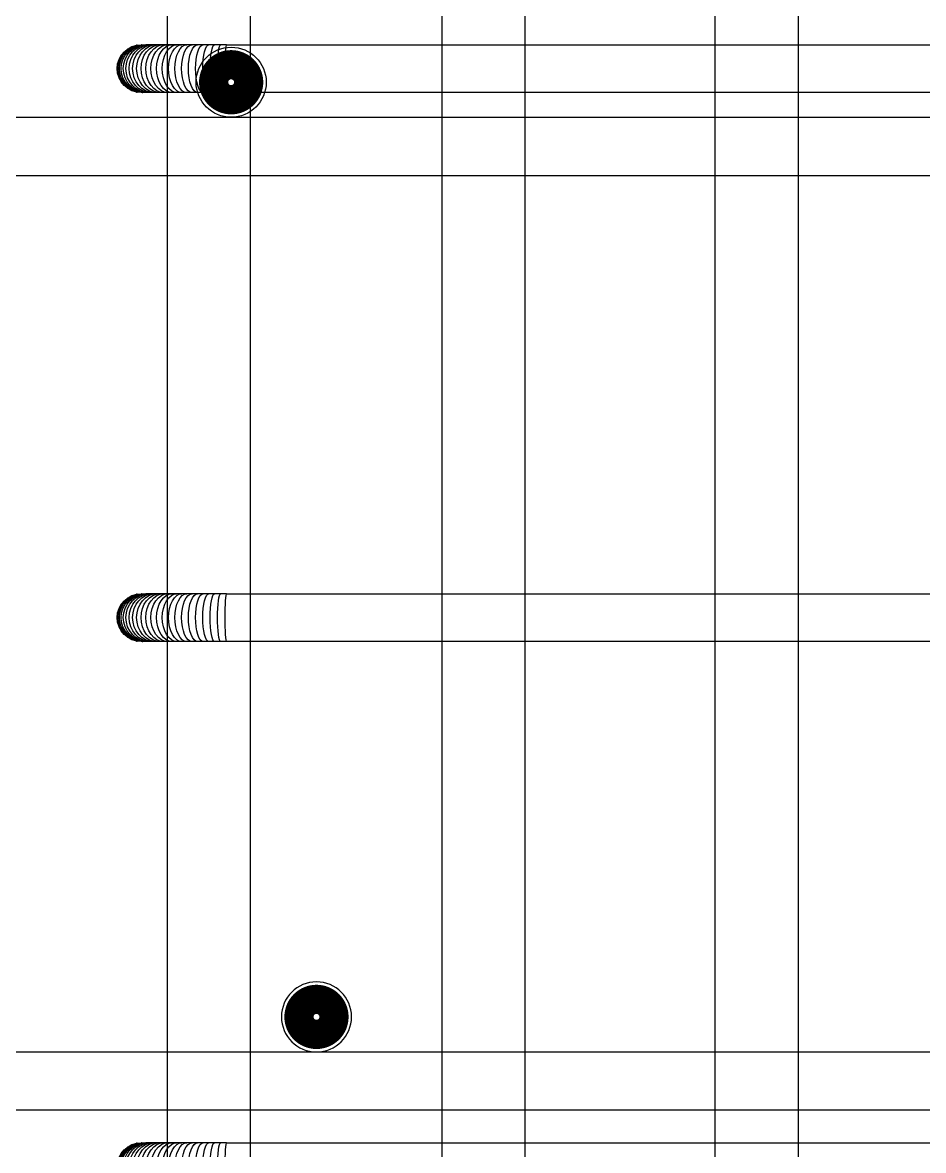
# Model space of a CAD drawing. Header units: inches. Extents: x 31 to 716, y 21 to 143.
# Drawn here: x 270.709 to 272.277, y 77.829 to 79.791 of the extents above; entities that cross this region are included whole.
import ezdxf

# ---------------------------------------------------------------- set-up
doc = ezdxf.new("R2010")
doc.units = ezdxf.units.IN
doc.header["$MEASUREMENT"] = 0
for name, color, linetype in [('INNO-RFT-Y', 2, 'Continuous'), ('S-BARS-C2', 142, 'Continuous'), ('S-BARS-ELEV-BOT', 8, 'Continuous')]:
    doc.layers.add(name, color=color, linetype=linetype)

# ---------------------------------------------------------------- blocks, each defined once
blk = doc.blocks.new('rebar red 2')
at = {"color": 1}
for p, q in [((-52.24558, -96.55395), (-52.24491, -96.5527)), ((-52.24551, -96.55395), (-52.24485, -96.5527)), ((-52.24529, -96.55395), (-52.24463, -96.5527)), ((-52.24493, -96.55395), (-52.24427, -96.5527)), ((-52.24491, -96.5527), (-52.24402, -96.55161)), ((-52.24485, -96.5527), (-52.24395, -96.55161)), ((-52.24463, -96.5527), (-52.24374, -96.55161)), ((-52.24442, -96.55395), (-52.24378, -96.5527)), ((-52.24427, -96.5527), (-52.2434, -96.55161)), ((-52.24402, -96.55161), (-52.24395, -96.55161)), ((-52.24395, -96.55161), (-52.24293, -96.55072)), ((-52.24378, -96.5527), (-52.24291, -96.55161)), ((-52.24377, -96.55395), (-52.24314, -96.5527)), ((-52.24374, -96.55161), (-52.24266, -96.55072)), ((-52.2434, -96.55161), (-52.24233, -96.55072)), ((-52.24314, -96.5527), (-52.24229, -96.55161)), ((-52.24298, -96.55395), (-52.24237, -96.5527)), ((-52.24293, -96.55072), (-52.24286, -96.55072)), ((-52.24291, -96.55161), (-52.24186, -96.55072)), ((-52.24286, -96.55072), (-52.24169, -96.55005)), ((-52.24266, -96.55072), (-52.24143, -96.55005)), ((-52.24237, -96.5527), (-52.24154, -96.55161)), ((-52.24233, -96.55072), (-52.24111, -96.55005)), ((-52.24229, -96.55161), (-52.24126, -96.55072)), ((-52.24206, -96.55395), (-52.24146, -96.5527)), ((-52.24186, -96.55072), (-52.24066, -96.55005)), ((-52.24169, -96.55005), (-52.24162, -96.55005)), ((-52.24162, -96.55005), (-52.24034, -96.54964)), ((-52.24154, -96.55161), (-52.24053, -96.55072)), ((-52.24146, -96.5527), (-52.24066, -96.55161)), ((-52.24143, -96.55005), (-52.24009, -96.54964)), ((-52.24126, -96.55072), (-52.24008, -96.55005)), ((-52.24111, -96.55005), (-52.23978, -96.54964)), ((-52.24101, -96.55395), (-52.24043, -96.5527)), ((-52.24066, -96.55005), (-52.23935, -96.54964)), ((-52.24066, -96.55161), (-52.23968, -96.55072)), ((-52.24053, -96.55072), (-52.23939, -96.55005)), ((-52.24043, -96.5527), (-52.23966, -96.55161)), ((-52.24009, -96.54964), (-52.24034, -96.54964)), ((-52.24009, -96.54964), (-52.23978, -96.54964)), ((-52.24008, -96.55005), (-52.2388, -96.54964)), ((-52.23983, -96.55395), (-52.23927, -96.5527)), ((-52.23978, -96.54964), (-52.23893, -96.54951)), ((-52.23978, -96.54964), (-52.23935, -96.54964)), ((-52.23968, -96.55072), (-52.23857, -96.55005)), ((-52.23966, -96.55161), (-52.23871, -96.55072)), ((-52.23939, -96.55005), (-52.23814, -96.54964)), ((-52.23935, -96.54964), (-52.23893, -96.54951)), ((-52.23927, -96.5527), (-52.23853, -96.55161)), ((-52.23888, -96.54951), (-52.23893, -96.54951)), ((-52.23893, -96.54951), (-52.2389, -96.54951)), ((-52.2389, -96.54951), (-52.23888, -96.54951)), ((-52.23882, -96.54952), (-52.23888, -96.54951)), ((-52.23882, -96.54952), (-52.2387, -96.54951)), ((-52.2388, -96.54964), (-52.23747, -96.54951)), ((-52.23871, -96.55072), (-52.23763, -96.55005)), ((-52.2387, -96.54951), (-52.23747, -96.54951)), ((-52.23857, -96.55005), (-52.23736, -96.54964)), ((-52.23853, -96.55161), (-52.23762, -96.55072)), ((-52.23853, -96.55395), (-52.238, -96.5527)), ((-52.23814, -96.54964), (-52.23684, -96.54951)), ((-52.238, -96.5527), (-52.23729, -96.55161)), ((-52.23763, -96.55005), (-52.23647, -96.54964)), ((-52.23762, -96.55072), (-52.23659, -96.55005)), ((-52.23684, -96.54951), (-52.23747, -96.54951)), ((-52.23736, -96.54964), (-52.2361, -96.54951)), ((-52.23729, -96.55161), (-52.23642, -96.55072)), ((-52.23711, -96.55395), (-52.23661, -96.5527)), ((-52.2361, -96.54951), (-52.23684, -96.54951)), ((-52.23661, -96.5527), (-52.23594, -96.55161)), ((-52.23659, -96.55005), (-52.23547, -96.54964)), ((-52.23647, -96.54964), (-52.23525, -96.54951)), ((-52.23642, -96.55072), (-52.23544, -96.55005)), ((-52.23525, -96.54951), (-52.2361, -96.54951)), ((-52.23594, -96.55161), (-52.23512, -96.55072)), ((-52.23558, -96.55395), (-52.23511, -96.5527)), ((-52.23547, -96.54964), (-52.2343, -96.54951)), ((-52.23544, -96.55005), (-52.23436, -96.54964)), ((-52.2343, -96.54951), (-52.23525, -96.54951)), ((-52.23512, -96.55072), (-52.23418, -96.55005)), ((-52.23511, -96.5527), (-52.23448, -96.55161)), ((-52.23448, -96.55161), (-52.23371, -96.55072)), ((-52.23436, -96.54964), (-52.23325, -96.54951)), ((-52.23325, -96.54951), (-52.2343, -96.54951)), ((-52.23418, -96.55005), (-52.23317, -96.54964)), ((-52.23395, -96.55395), (-52.23351, -96.5527)), ((-52.23371, -96.55072), (-52.23283, -96.55005)), ((-52.23351, -96.5527), (-52.23292, -96.55161)), ((-52.23211, -96.54951), (-52.23325, -96.54951)), ((-52.23317, -96.54964), (-52.23211, -96.54951)), ((-52.23292, -96.55161), (-52.2322, -96.55072)), ((-52.23283, -96.55005), (-52.23187, -96.54964)), ((-52.23222, -96.55395), (-52.23182, -96.5527)), ((-52.2322, -96.55072), (-52.23138, -96.55005)), ((-52.23088, -96.54951), (-52.23211, -96.54951)), ((-52.23187, -96.54964), (-52.23088, -96.54951)), ((-52.23182, -96.5527), (-52.23127, -96.55161)), ((-52.23138, -96.55005), (-52.23049, -96.54964)), ((-52.23127, -96.55161), (-52.23061, -96.55072)), ((-52.22957, -96.54951), (-52.23088, -96.54951)), ((-52.23061, -96.55072), (-52.22985, -96.55005)), ((-52.23049, -96.54964), (-52.22957, -96.54951)), ((-52.23041, -96.55395), (-52.23004, -96.5527)), ((-52.23004, -96.5527), (-52.22954, -96.55161)), ((-52.22985, -96.55005), (-52.22903, -96.54964)), ((-52.22817, -96.54951), (-52.22957, -96.54951)), ((-52.22954, -96.55161), (-52.22893, -96.55072)), ((-52.22903, -96.54964), (-52.22817, -96.54951)), ((-52.22893, -96.55072), (-52.22824, -96.55005)), ((-52.22851, -96.55395), (-52.22818, -96.5527)), ((-52.22824, -96.55005), (-52.22749, -96.54964)), ((-52.22818, -96.5527), (-52.22773, -96.55161)), ((-52.22671, -96.54951), (-52.22817, -96.54951)), ((-52.22773, -96.55161), (-52.22718, -96.55072)), ((-52.22749, -96.54964), (-52.22671, -96.54951)), ((-52.22718, -96.55072), (-52.22656, -96.55005)), ((-52.22518, -96.54951), (-52.22671, -96.54951)), ((-52.22656, -96.55005), (-52.22589, -96.54964)), ((-52.22654, -96.55395), (-52.22624, -96.5527)), ((-52.22624, -96.5527), (-52.22585, -96.55161)), ((-52.22589, -96.54964), (-52.22518, -96.54951)), ((-52.22585, -96.55161), (-52.22537, -96.55072)), ((-52.22537, -96.55072), (-52.22481, -96.55005)), ((-52.2236, -96.54951), (-52.22518, -96.54951)), ((-52.22481, -96.55005), (-52.22422, -96.54964)), ((-52.2245, -96.55395), (-52.22425, -96.5527)), ((-52.22425, -96.5527), (-52.22391, -96.55161)), ((-52.22422, -96.54964), (-52.2236, -96.54951)), ((-52.22391, -96.55161), (-52.22349, -96.55072)), ((-52.22196, -96.54951), (-52.2236, -96.54951)), ((-52.22349, -96.55072), (-52.22301, -96.55005)), ((-52.22301, -96.55005), (-52.22249, -96.54964)), ((-52.22249, -96.54964), (-52.22196, -96.54951)), ((-52.22241, -96.55395), (-52.2222, -96.5527)), ((-52.2222, -96.5527), (-52.22191, -96.55161)), ((-52.22027, -96.54951), (-52.22196, -96.54951)), ((-52.22191, -96.55161), (-52.22156, -96.55072)), ((-52.22156, -96.55072), (-52.22116, -96.55005)), ((-52.22116, -96.55005), (-52.22072, -96.54964)), ((-52.22072, -96.54964), (-52.22027, -96.54951)), ((-52.21855, -96.54951), (-52.22027, -96.54951)), ((-52.22027, -96.55395), (-52.2201, -96.5527)), ((-52.2201, -96.5527), (-52.21987, -96.55161)), ((-52.21987, -96.55161), (-52.21959, -96.55072)), ((-52.21959, -96.55072), (-52.21926, -96.55005)), ((-52.21926, -96.55005), (-52.21891, -96.54964)), ((-52.21891, -96.54964), (-52.21855, -96.54951)), ((-52.2168, -96.54951), (-52.21855, -96.54951)), ((-52.2181, -96.55395), (-52.21797, -96.5527)), ((-52.21797, -96.5527), (-52.21779, -96.55161)), ((-52.21779, -96.55161), (-52.21758, -96.55072)), ((-52.21758, -96.55072), (-52.21734, -96.55005)), ((-52.21734, -96.55005), (-52.21707, -96.54964)), ((-52.21707, -96.54964), (-52.2168, -96.54951)), ((-52.21502, -96.54951), (-52.2168, -96.54951)), ((-52.21589, -96.55395), (-52.2158, -96.5527)), ((-52.2158, -96.5527), (-52.21569, -96.55161)), ((-52.21569, -96.55161), (-52.21555, -96.55072)), ((-52.21555, -96.55072), (-52.21538, -96.55005)), ((-52.21538, -96.55005), (-52.21521, -96.54964)), ((-52.21521, -96.54964), (-52.21502, -96.54951)), ((-52.21323, -96.54951), (-52.21502, -96.54951)), ((-52.21367, -96.55395), (-52.21362, -96.5527)), ((-52.21362, -96.5527), (-52.21357, -96.55161)), ((-52.21357, -96.55161), (-52.21349, -96.55072)), ((-52.21349, -96.55072), (-52.21341, -96.55005)), ((-52.21341, -96.55005), (-52.21332, -96.54964)), ((-52.21332, -96.54964), (-52.21323, -96.54951)), ((-52.21323, -96.54951), (-51.49464, -96.54951)), ((-52.24613, -96.5567), (-52.24599, -96.5553)), ((-52.24606, -96.5567), (-52.24592, -96.5553)), ((-52.24599, -96.5553), (-52.24558, -96.55395)), ((-52.24592, -96.5553), (-52.24551, -96.55395)), ((-52.24583, -96.5567), (-52.2457, -96.5553)), ((-52.2457, -96.5553), (-52.24529, -96.55395)), ((-52.24546, -96.5567), (-52.24533, -96.5553)), ((-52.24533, -96.5553), (-52.24493, -96.55395)), ((-52.24495, -96.5567), (-52.24481, -96.5553)), ((-52.24481, -96.5553), (-52.24442, -96.55395)), ((-52.24429, -96.5567), (-52.24416, -96.5553)), ((-52.24416, -96.5553), (-52.24377, -96.55395)), ((-52.24349, -96.5567), (-52.24336, -96.5553)), ((-52.24336, -96.5553), (-52.24298, -96.55395)), ((-52.24255, -96.5567), (-52.24243, -96.5553)), ((-52.24243, -96.5553), (-52.24206, -96.55395)), ((-52.24148, -96.5567), (-52.24136, -96.5553)), ((-52.24136, -96.5553), (-52.24101, -96.55395)), ((-52.24028, -96.5567), (-52.24017, -96.5553)), ((-52.24017, -96.5553), (-52.23983, -96.55395)), ((-52.23896, -96.5567), (-52.23885, -96.5553)), ((-52.23885, -96.5553), (-52.23853, -96.55395)), ((-52.23752, -96.5567), (-52.23742, -96.5553)), ((-52.23742, -96.5553), (-52.23711, -96.55395)), ((-52.23597, -96.5567), (-52.23587, -96.5553)), ((-52.23587, -96.5553), (-52.23558, -96.55395)), ((-52.23431, -96.5567), (-52.23422, -96.5553)), ((-52.23422, -96.5553), (-52.23395, -96.55395)), ((-52.23256, -96.5567), (-52.23247, -96.5553)), ((-52.23247, -96.5553), (-52.23222, -96.55395)), ((-52.23071, -96.5567), (-52.23063, -96.5553)), ((-52.23063, -96.5553), (-52.23041, -96.55395)), ((-52.22878, -96.5567), (-52.22871, -96.5553)), ((-52.22871, -96.5553), (-52.22851, -96.55395)), ((-52.22678, -96.5567), (-52.22672, -96.5553)), ((-52.22672, -96.5553), (-52.22654, -96.55395)), ((-52.22471, -96.5567), (-52.22466, -96.5553)), ((-52.22466, -96.5553), (-52.2245, -96.55395)), ((-52.22259, -96.5567), (-52.22254, -96.5553)), ((-52.22254, -96.5553), (-52.22241, -96.55395)), ((-52.22041, -96.5567), (-52.22038, -96.5553)), ((-52.22038, -96.5553), (-52.22027, -96.55395)), ((-52.2182, -96.5567), (-52.21818, -96.5553)), ((-52.21818, -96.5553), (-52.2181, -96.55395)), ((-52.21596, -96.5567), (-52.21594, -96.5553)), ((-52.21594, -96.5553), (-52.21589, -96.55395)), ((-52.2137, -96.5567), (-52.21369, -96.5553)), ((-52.21369, -96.5553), (-52.21367, -96.55395)), ((-52.24599, -96.5581), (-52.24613, -96.5567)), ((-52.24592, -96.5581), (-52.24606, -96.5567)), ((-52.24558, -96.55945), (-52.24599, -96.5581)), ((-52.24551, -96.55945), (-52.24592, -96.5581)), ((-52.2457, -96.5581), (-52.24583, -96.5567)), ((-52.24529, -96.55945), (-52.2457, -96.5581)), ((-52.24491, -96.5607), (-52.24558, -96.55945)), ((-52.24485, -96.5607), (-52.24551, -96.55945)), ((-52.24533, -96.5581), (-52.24546, -96.5567)), ((-52.24493, -96.55945), (-52.24533, -96.5581)), ((-52.24463, -96.5607), (-52.24529, -96.55945)), ((-52.24481, -96.5581), (-52.24495, -96.5567)), ((-52.24427, -96.5607), (-52.24493, -96.55945)), ((-52.24442, -96.55945), (-52.24481, -96.5581)), ((-52.24378, -96.5607), (-52.24442, -96.55945)), ((-52.24416, -96.5581), (-52.24429, -96.5567)), ((-52.24377, -96.55945), (-52.24416, -96.5581)), ((-52.24314, -96.5607), (-52.24377, -96.55945)), ((-52.24336, -96.5581), (-52.24349, -96.5567)), ((-52.24298, -96.55945), (-52.24336, -96.5581)), ((-52.24237, -96.5607), (-52.24298, -96.55945)), ((-52.24243, -96.5581), (-52.24255, -96.5567)), ((-52.24206, -96.55945), (-52.24243, -96.5581)), ((-52.24146, -96.5607), (-52.24206, -96.55945)), ((-52.24136, -96.5581), (-52.24148, -96.5567)), ((-52.24101, -96.55945), (-52.24136, -96.5581)), ((-52.24043, -96.5607), (-52.24101, -96.55945)), ((-52.24017, -96.5581), (-52.24028, -96.5567)), ((-52.23983, -96.55945), (-52.24017, -96.5581)), ((-52.23927, -96.5607), (-52.23983, -96.55945)), ((-52.23885, -96.5581), (-52.23896, -96.5567)), ((-52.23853, -96.55945), (-52.23885, -96.5581)), ((-52.238, -96.5607), (-52.23853, -96.55945)), ((-52.23742, -96.5581), (-52.23752, -96.5567)), ((-52.23711, -96.55945), (-52.23742, -96.5581)), ((-52.23661, -96.5607), (-52.23711, -96.55945)), ((-52.23587, -96.5581), (-52.23597, -96.5567)), ((-52.23558, -96.55945), (-52.23587, -96.5581)), ((-52.23511, -96.5607), (-52.23558, -96.55945)), ((-52.23422, -96.5581), (-52.23431, -96.5567)), ((-52.23395, -96.55945), (-52.23422, -96.5581)), ((-52.23351, -96.5607), (-52.23395, -96.55945)), ((-52.23247, -96.5581), (-52.23256, -96.5567)), ((-52.23222, -96.55945), (-52.23247, -96.5581)), ((-52.23182, -96.5607), (-52.23222, -96.55945)), ((-52.23063, -96.5581), (-52.23071, -96.5567)), ((-52.23041, -96.55945), (-52.23063, -96.5581)), ((-52.23004, -96.5607), (-52.23041, -96.55945)), ((-52.22871, -96.5581), (-52.22878, -96.5567)), ((-52.22851, -96.55945), (-52.22871, -96.5581)), ((-52.22818, -96.5607), (-52.22851, -96.55945)), ((-52.22672, -96.5581), (-52.22678, -96.5567)), ((-52.22654, -96.55945), (-52.22672, -96.5581)), ((-52.22624, -96.5607), (-52.22654, -96.55945)), ((-52.22466, -96.5581), (-52.22471, -96.5567)), ((-52.2245, -96.55945), (-52.22466, -96.5581)), ((-52.22425, -96.5607), (-52.2245, -96.55945)), ((-52.22254, -96.5581), (-52.22259, -96.5567)), ((-52.22241, -96.55945), (-52.22254, -96.5581)), ((-52.2222, -96.5607), (-52.22241, -96.55945)), ((-52.22038, -96.5581), (-52.22041, -96.5567)), ((-52.22027, -96.55945), (-52.22038, -96.5581)), ((-52.2201, -96.5607), (-52.22027, -96.55945)), ((-52.21818, -96.5581), (-52.2182, -96.5567)), ((-52.2181, -96.55945), (-52.21818, -96.5581)), ((-52.21797, -96.5607), (-52.2181, -96.55945)), ((-52.21594, -96.5581), (-52.21596, -96.5567)), ((-52.21589, -96.55945), (-52.21594, -96.5581)), ((-52.2158, -96.5607), (-52.21589, -96.55945)), ((-52.21369, -96.5581), (-52.2137, -96.5567)), ((-52.21367, -96.55945), (-52.21369, -96.5581)), ((-52.21362, -96.5607), (-52.21367, -96.55945)), ((-52.24402, -96.56179), (-52.24491, -96.5607)), ((-52.24395, -96.56179), (-52.24485, -96.5607)), ((-52.24374, -96.56179), (-52.24463, -96.5607)), ((-52.2434, -96.56179), (-52.24427, -96.5607)), ((-52.24395, -96.56179), (-52.24402, -96.56179)), ((-52.24293, -96.56268), (-52.24395, -96.56179)), ((-52.24291, -96.56179), (-52.24378, -96.5607)), ((-52.24266, -96.56268), (-52.24374, -96.56179)), ((-52.24233, -96.56268), (-52.2434, -96.56179)), ((-52.24229, -96.56179), (-52.24314, -96.5607)), ((-52.24286, -96.56268), (-52.24293, -96.56268)), ((-52.24186, -96.56268), (-52.24291, -96.56179)), ((-52.24169, -96.56334), (-52.24286, -96.56268)), ((-52.24143, -96.56334), (-52.24266, -96.56268)), ((-52.24154, -96.56179), (-52.24237, -96.5607)), ((-52.24111, -96.56334), (-52.24233, -96.56268)), ((-52.24126, -96.56268), (-52.24229, -96.56179)), ((-52.24066, -96.56334), (-52.24186, -96.56268)), ((-52.24053, -96.56268), (-52.24154, -96.56179)), ((-52.24066, -96.56179), (-52.24146, -96.5607)), ((-52.24008, -96.56334), (-52.24126, -96.56268)), ((-52.23968, -96.56268), (-52.24066, -96.56179)), ((-52.23939, -96.56334), (-52.24053, -96.56268)), ((-52.23966, -96.56179), (-52.24043, -96.5607)), ((-52.23857, -96.56334), (-52.23968, -96.56268)), ((-52.23871, -96.56268), (-52.23966, -96.56179)), ((-52.23853, -96.56179), (-52.23927, -96.5607)), ((-52.23763, -96.56334), (-52.23871, -96.56268)), ((-52.23762, -96.56268), (-52.23853, -96.56179)), ((-52.23729, -96.56179), (-52.238, -96.5607)), ((-52.23659, -96.56334), (-52.23762, -96.56268)), ((-52.23642, -96.56268), (-52.23729, -96.56179)), ((-52.23594, -96.56179), (-52.23661, -96.5607)), ((-52.23544, -96.56334), (-52.23642, -96.56268)), ((-52.23512, -96.56268), (-52.23594, -96.56179)), ((-52.23418, -96.56334), (-52.23512, -96.56268)), ((-52.23448, -96.56179), (-52.23511, -96.5607)), ((-52.23371, -96.56268), (-52.23448, -96.56179)), ((-52.23283, -96.56334), (-52.23371, -96.56268)), ((-52.23292, -96.56179), (-52.23351, -96.5607)), ((-52.2322, -96.56268), (-52.23292, -96.56179)), ((-52.23138, -96.56334), (-52.2322, -96.56268)), ((-52.23127, -96.56179), (-52.23182, -96.5607)), ((-52.23061, -96.56268), (-52.23127, -96.56179)), ((-52.22985, -96.56334), (-52.23061, -96.56268)), ((-52.22954, -96.56179), (-52.23004, -96.5607)), ((-52.22893, -96.56268), (-52.22954, -96.56179)), ((-52.22824, -96.56334), (-52.22893, -96.56268)), ((-52.22773, -96.56179), (-52.22818, -96.5607)), ((-52.22718, -96.56268), (-52.22773, -96.56179)), ((-52.22656, -96.56334), (-52.22718, -96.56268)), ((-52.22585, -96.56179), (-52.22624, -96.5607)), ((-52.22537, -96.56268), (-52.22585, -96.56179)), ((-52.22481, -96.56334), (-52.22537, -96.56268)), ((-52.22391, -96.56179), (-52.22425, -96.5607)), ((-52.22349, -96.56268), (-52.22391, -96.56179)), ((-52.22301, -96.56334), (-52.22349, -96.56268)), ((-52.22191, -96.56179), (-52.2222, -96.5607)), ((-52.22156, -96.56268), (-52.22191, -96.56179)), ((-52.22116, -96.56334), (-52.22156, -96.56268)), ((-52.21987, -96.56179), (-52.2201, -96.5607)), ((-52.21959, -96.56268), (-52.21987, -96.56179)), ((-52.21926, -96.56334), (-52.21959, -96.56268)), ((-52.21779, -96.56179), (-52.21797, -96.5607)), ((-52.21758, -96.56268), (-52.21779, -96.56179)), ((-52.21734, -96.56334), (-52.21758, -96.56268)), ((-52.21569, -96.56179), (-52.2158, -96.5607)), ((-52.21555, -96.56268), (-52.21569, -96.56179)), ((-52.21538, -96.56334), (-52.21555, -96.56268)), ((-52.21357, -96.56179), (-52.21362, -96.5607)), ((-52.21349, -96.56268), (-52.21357, -96.56179)), ((-52.21341, -96.56334), (-52.21349, -96.56268)), ((-52.24162, -96.56334), (-52.24169, -96.56334)), ((-52.24034, -96.56375), (-52.24162, -96.56334)), ((-52.24009, -96.56375), (-52.24143, -96.56334)), ((-52.23978, -96.56375), (-52.24111, -96.56334)), ((-52.23935, -96.56375), (-52.24066, -96.56334)), ((-52.24034, -96.56375), (-52.24009, -96.56375)), ((-52.23978, -96.56375), (-52.24009, -96.56375)), ((-52.2388, -96.56375), (-52.24008, -96.56334)), ((-52.23935, -96.56375), (-52.23978, -96.56375)), ((-52.23893, -96.56389), (-52.23978, -96.56375)), ((-52.23814, -96.56375), (-52.23939, -96.56334)), ((-52.23893, -96.56389), (-52.23935, -96.56375)), ((-52.23888, -96.56389), (-52.23893, -96.56389)), ((-52.2389, -96.56389), (-52.23893, -96.56389)), ((-52.23888, -96.56389), (-52.2389, -96.56389)), ((-52.23882, -96.56388), (-52.23888, -96.56389)), ((-52.2387, -96.56389), (-52.23882, -96.56388)), ((-52.23747, -96.56389), (-52.2388, -96.56375)), ((-52.23864, -96.56387), (-52.2387, -96.56389)), ((-52.23867, -96.56387), (-52.2387, -96.56389)), ((-52.23864, -96.56387), (-52.23841, -96.56389)), ((-52.23736, -96.56375), (-52.23857, -96.56334)), ((-52.23747, -96.56389), (-52.23841, -96.56389)), ((-52.23684, -96.56389), (-52.23814, -96.56375)), ((-52.23647, -96.56375), (-52.23763, -96.56334)), ((-52.23684, -96.56389), (-52.23747, -96.56389)), ((-52.2361, -96.56389), (-52.23736, -96.56375)), ((-52.2361, -96.56389), (-52.23684, -96.56389)), ((-52.23547, -96.56375), (-52.23659, -96.56334)), ((-52.23525, -96.56389), (-52.23647, -96.56375)), ((-52.23525, -96.56389), (-52.2361, -96.56389)), ((-52.2343, -96.56389), (-52.23547, -96.56375)), ((-52.23436, -96.56375), (-52.23544, -96.56334)), ((-52.2343, -96.56389), (-52.23525, -96.56389)), ((-52.23325, -96.56389), (-52.23436, -96.56375)), ((-52.23325, -96.56389), (-52.2343, -96.56389)), ((-52.23317, -96.56375), (-52.23418, -96.56334)), ((-52.23211, -96.56389), (-52.23325, -96.56389)), ((-52.23211, -96.56389), (-52.23317, -96.56375)), ((-52.23187, -96.56375), (-52.23283, -96.56334)), ((-52.23088, -96.56389), (-52.23211, -96.56389)), ((-52.23088, -96.56389), (-52.23187, -96.56375)), ((-52.23049, -96.56375), (-52.23138, -96.56334)), ((-52.22957, -96.56389), (-52.23088, -96.56389)), ((-52.22957, -96.56389), (-52.23049, -96.56375)), ((-52.22903, -96.56375), (-52.22985, -96.56334)), ((-52.22817, -96.56389), (-52.22957, -96.56389)), ((-52.22817, -96.56389), (-52.22903, -96.56375)), ((-52.22749, -96.56375), (-52.22824, -96.56334)), ((-52.22671, -96.56389), (-52.22817, -96.56389)), ((-52.22671, -96.56389), (-52.22749, -96.56375)), ((-52.22518, -96.56389), (-52.22671, -96.56389)), ((-52.22589, -96.56375), (-52.22656, -96.56334)), ((-52.22518, -96.56389), (-52.22589, -96.56375)), ((-52.2236, -96.56389), (-52.22518, -96.56389)), ((-52.22422, -96.56375), (-52.22481, -96.56334)), ((-52.2236, -96.56389), (-52.22422, -96.56375)), ((-52.22196, -96.56389), (-52.2236, -96.56389)), ((-52.22249, -96.56375), (-52.22301, -96.56334)), ((-52.22196, -96.56389), (-52.22249, -96.56375)), ((-52.22027, -96.56389), (-52.22196, -96.56389)), ((-52.22072, -96.56375), (-52.22116, -96.56334)), ((-52.22027, -96.56389), (-52.22072, -96.56375)), ((-52.21855, -96.56389), (-52.22027, -96.56389)), ((-52.21891, -96.56375), (-52.21926, -96.56334)), ((-52.21855, -96.56389), (-52.21891, -96.56375)), ((-52.2168, -96.56389), (-52.21855, -96.56389)), ((-52.21707, -96.56375), (-52.21734, -96.56334)), ((-52.2168, -96.56389), (-52.21707, -96.56375)), ((-52.21502, -96.56389), (-52.2168, -96.56389)), ((-52.21521, -96.56375), (-52.21538, -96.56334)), ((-52.21502, -96.56389), (-52.21521, -96.56375)), ((-52.21323, -96.56389), (-52.21502, -96.56389)), ((-52.21332, -96.56375), (-52.21341, -96.56334)), ((-52.21323, -96.56389), (-52.21332, -96.56375)), ((-51.49464, -96.56389), (-52.21323, -96.56389))]:
    blk.add_line(p, q, dxfattribs=at)
blk = doc.blocks.new('*U218')
at = {"xscale": 5.790493255340768, "yscale": 5.790493255340768, "zscale": 5.790493255340768}
blk.add_blockref('rebar red 2', (300.2599, 559.1109), dxfattribs=at)
blk = doc.blocks.new('*U219')
at = {"color": 0, "linetype": 'ByBlock', "lineweight": -2, "transparency": 16777216}
for p in [(0, -5.7326), (0, -6.688), (0, -7.6435)]:
    blk.add_blockref('*U218', p, dxfattribs=at)
blk = doc.blocks.new('T12')
at = {"const_width": 5}
blk.add_lwpolyline([(-3, 6, 1), (3, 6, 1)], format="xyb", close=True, dxfattribs=at)
blk.add_circle((0, 6), 6)

msp = doc.modelspace()

# ---------------------------------------------------------------- linework, layer by layer
at = {"layer": 'INNO-RFT-Y', "color": 5}
for p, q in [((270.9614, 59.4365), (270.9614, 85.6014)), ((271.106, 59.4365), (271.106, 85.6014)), ((271.4393, 59.4365), (271.4394, 85.6014)), ((271.584, 59.4365), (271.5841, 85.6014)), ((271.9146, 59.4365), (271.9146, 85.6014)), ((272.0591, 85.6014), (272.0593, 59.4365))]:
    msp.add_line(p, q, dxfattribs=at)
at = {"layer": 'S-BARS-ELEV-BOT', "ltscale": 0.2}
msp.add_lwpolyline([(272.892, 77.8984), (263.5962, 77.8984, -0.414214), (263.401, 78.0936), (263.401, 80.5972, 0.414214), (263.2058, 80.7924), (260.9612, 80.7924, 0.198912), (260.8462, 80.7448), (260.4966, 80.3952), (260.4247, 80.4671), (260.7743, 80.8166, -0.198912), (260.9612, 80.8941), (263.2058, 80.8941, -0.414214), (263.5027, 80.5972), (263.5027, 78.0936, 0.414214), (263.5962, 78), (272.892, 78)], format="xyb", dxfattribs=at)
for points in [[(252.3078, 79.6266), (272.892, 79.6266)], [(272.892, 79.5249), (252.3078, 79.5249)]]:
    msp.add_lwpolyline(points, dxfattribs=at)

# ---------------------------------------------------------------- block references
msp.add_blockref('*U219', (273.1448, 85.4439))
at = {"layer": 'S-BARS-C2', "yscale": 0.01016597229967659, "zscale": 0.01016597229967659, "rotation": 180}
for p, xscale in [((271.0722, 79.7486), 0.01016597229967659), ((271.2207, 78.122), -0.01016597229967659)]:
    msp.add_blockref('T12', p, dxfattribs=dict(at, xscale=xscale))

doc.saveas('drawing.dxf')
